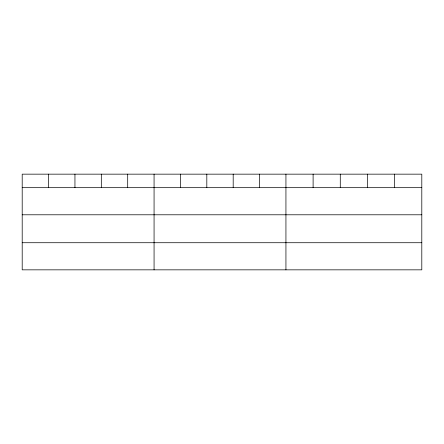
<?xml version="1.0" encoding="UTF-8"?>
<svg xmlns="http://www.w3.org/2000/svg" width="444" height="444" viewBox="0 0 444 444"><rect width="100%" height="100%" fill="white"/><g stroke="black" fill="none" stroke-linecap="round" stroke-linejoin="round"><path stroke-width="0.67" d="M421.8 214.791L421.8 174.159L22.2 174.159L22.2 269.841L421.8 269.841L421.8 214.791L22.2 214.791M22.2 187.673L421.8 187.673M22.2 242.724L421.8 242.724M394.627 174.159L394.627 187.673M367.454 174.159L367.454 187.673M340.282 174.159L340.282 187.673M313.109 174.159L313.109 187.673M285.936 174.159L285.936 269.841M259.562 174.159L259.562 187.673M233.189 174.159L233.189 187.673M206.815 174.159L206.815 187.673M180.442 174.159L180.442 187.673M154.068 174.159L154.068 269.841M127.694 174.159L127.694 187.673M101.321 174.159L101.321 187.673M74.947 174.159L74.947 187.673M48.574 174.159L48.574 187.673"/></g></svg>
